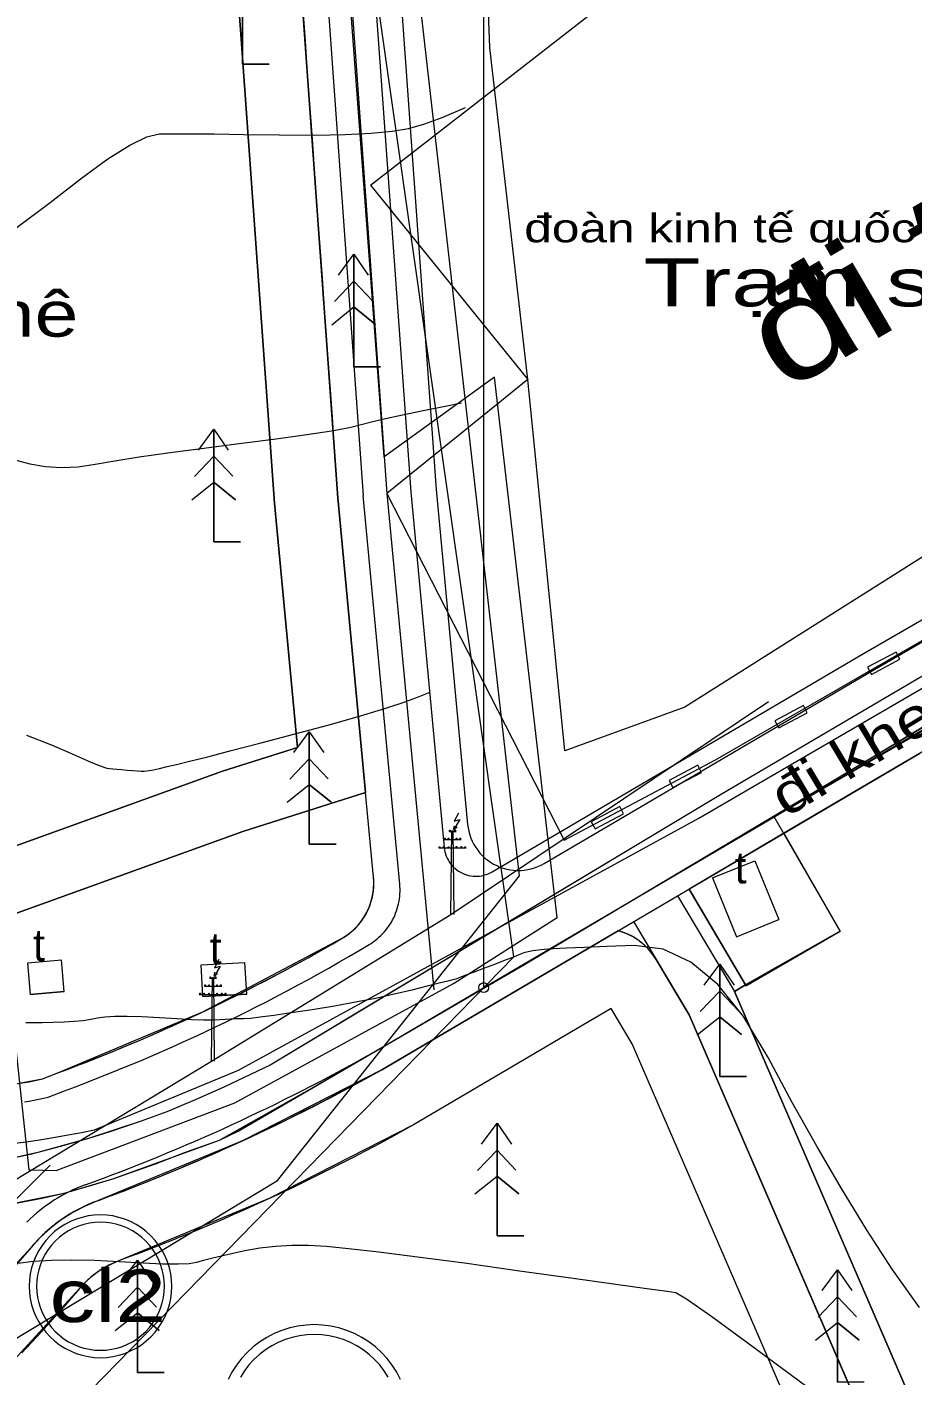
# Model space of a CAD drawing. Header units: metres. Extents: x 532950 to 537618, y 1849954 to 1853119.
# Drawn here: x 536081.7 to 536220.7, y 1851505.5 to 1851717.3 of the extents above; entities that cross this region are included whole.
import ezdxf

# ---------------------------------------------------------------- set-up
doc = ezdxf.new("R2010")
doc.units = ezdxf.units.M
doc.header["$LTSCALE"] = 3.1
doc.header["$PDMODE"] = 32
doc.header["$PDSIZE"] = 1.55
for name, color, linetype, lineweight in [('10', 7, 'Continuous', 13), ('11', 7, 'Continuous', 13), ('16', 7, 'Continuous', 13), ('17', 7, 'Continuous', 13), ('46', 7, 'Continuous', 13), ('48', 7, 'Continuous', 13), ('50', 7, 'Continuous', 13), ('52', 7, 'Continuous', 13), ('53', 7, 'Continuous', 13), ('55', 7, 'Continuous', 13), ('58', 7, 'Continuous', 13), ('60', 7, 'Continuous', 13), ('9', 7, 'Continuous', 13)]:
    doc.layers.add(name, color=color, linetype=linetype, lineweight=lineweight)

msp = doc.modelspace()

# ---------------------------------------------------------------- linework, layer by layer
at = {"layer": '10'}
for points in [[(536074.95, 1851452.49), (536094.18, 1851475.21), (536122.15, 1851467.17), (536163.96, 1851467.95), (536197.01, 1851481.01), (536206.66, 1851488.43), (536176.76, 1851557.57), (536173.47, 1851563.1), (536142.39, 1851544.83), (536119.73, 1851533.26), (536096.21, 1851523.53), (536095.02, 1851523.03), (536093.88, 1851522.44), (536092.79, 1851521.74), (536091.76, 1851520.96), (536090.81, 1851520.08), (536089.93, 1851519.13), (536077.22, 1851505.34)], [(536176.76, 1851557.57), (536173.47, 1851563.1), (536142.39, 1851544.83), (536140.86, 1851543.98), (536139.32, 1851543.13), (536137.78, 1851542.29), (536136.23, 1851541.46), (536134.68, 1851540.64), (536133.13, 1851539.82), (536131.57, 1851539.02), (536130, 1851538.22), (536128.43, 1851537.44), (536126.86, 1851536.66), (536125.28, 1851535.89), (536123.7, 1851535.12), (536122.12, 1851534.37), (536120.53, 1851533.63), (536118.93, 1851532.89), (536117.33, 1851532.17), (536115.73, 1851531.45), (536114.13, 1851530.74), (536112.52, 1851530.04), (536110.9, 1851529.35), (536109.28, 1851528.67), (536107.66, 1851527.99), (536106.04, 1851527.33), (536104.41, 1851526.67), (536102.78, 1851526.03), (536101.14, 1851525.39), (536099.5, 1851524.76), (536097.86, 1851524.14), (536096.21, 1851523.53), (536095.96, 1851523.44), (536095.72, 1851523.34), (536095.47, 1851523.24), (536095.22, 1851523.13), (536094.98, 1851523.02), (536094.74, 1851522.9), (536094.5, 1851522.78), (536094.27, 1851522.65), (536094.03, 1851522.52), (536093.8, 1851522.39), (536093.57, 1851522.25), (536093.34, 1851522.11), (536093.12, 1851521.97), (536092.9, 1851521.82), (536092.68, 1851521.66), (536092.46, 1851521.51), (536092.25, 1851521.35), (536092.04, 1851521.18), (536091.83, 1851521.01), (536091.62, 1851520.84), (536091.42, 1851520.66), (536091.23, 1851520.48), (536091.03, 1851520.3), (536090.84, 1851520.12), (536090.65, 1851519.93), (536090.46, 1851519.73), (536090.28, 1851519.54), (536090.11, 1851519.34), (536089.93, 1851519.13), (536086.97, 1851515.71), (536083.94, 1851512.34), (536080.85, 1851509.04)], [(536122.15, 1851467.17), (536163.96, 1851467.95), (536197.01, 1851481.01), (536206.66, 1851488.43), (536176.76, 1851557.57)]]:
    msp.add_lwpolyline(points, dxfattribs=at)
at = {"layer": '11'}
for points in [[(536122.07, 1851868.99), (536138.22, 1851643.98), (536145.57, 1851566.05)], [(536079.8, 1851541.96), (536081.89, 1851542.24), (536083.98, 1851542.56), (536086.06, 1851542.9), (536088.14, 1851543.27), (536090.21, 1851543.66), (536092.28, 1851544.08), (536114.92, 1851553.42), (536187.23, 1851593.03), (536294.57, 1851655.44)], [(536065.02, 1851518.24), (536085.3, 1851538.52)]]:
    msp.add_lwpolyline(points, dxfattribs=at)
at = {"layer": '16'}
msp.add_line((536153.43, 1851566.46), (536153.43, 1852207.63), dxfattribs=at)
msp.add_lwpolyline([(536111.74, 1851764.98), (536120.53, 1851642.51), (536124.15, 1851604.12), (536112.38, 1851600.39), (536076.24, 1851587.37), (536052.93, 1851588.84), (536028.61, 1851590.38), (536020.09, 1851592.78), (535995.24, 1851599.78), (535977.21, 1851604.08), (535941.73, 1851608.55), (535940.24, 1851729.62)], dxfattribs=at)
msp.add_lwpolyline([(536111.74, 1851764.98), (536120.53, 1851642.51), (536124.15, 1851604.12), (536112.38, 1851600.39), (536076.24, 1851587.37), (536052.93, 1851588.84), (536028.61, 1851590.38), (536020.09, 1851592.78), (535995.24, 1851599.78), (535977.21, 1851604.08), (535941.73, 1851608.55), (535940.24, 1851729.62)], dxfattribs=at)
msp.add_point((536153.43, 1851566.4), dxfattribs=at)
at = {"layer": '17'}
for points in [[(535930.23, 1851730.54), (535931.84, 1851599.72), (535975.42, 1851594.23), (535992.73, 1851590.1), (536017.38, 1851583.15), (536026.92, 1851580.47), (536052.3, 1851578.86), (536077.68, 1851577.26), (536115.59, 1851590.92), (536134.86, 1851597.03), (536130.5, 1851643.34), (536121.71, 1851765.7)], [(535940.24, 1851729.62), (535941.73, 1851608.55), (535977.21, 1851604.08), (535995.24, 1851599.78), (536020.09, 1851592.78), (536028.61, 1851590.38), (536052.93, 1851588.84), (536076.24, 1851587.37), (536112.38, 1851600.39), (536124.15, 1851604.12), (536120.53, 1851642.51), (536111.74, 1851764.98)], [(536218.93, 1851485.25), (536185.69, 1851562.13), (536180.53, 1851570.79), (536180.06, 1851571.51), (536179.54, 1851572.18), (536178.95, 1851572.81), (536178.32, 1851573.38), (536177.64, 1851573.9), (536176.91, 1851574.35), (536176.15, 1851574.75), (536175.36, 1851575.07), (536174.55, 1851575.33), (536137.41, 1851553.5), (536115.5, 1851542.32), (536092.76, 1851532.92), (536090.78, 1851532.09), (536088.87, 1851531.09), (536087.05, 1851529.93), (536085.34, 1851528.62), (536083.75, 1851527.17), (536082.29, 1851525.59), (536070.17, 1851512.43)], [(536074.95, 1851452.49), (536094.18, 1851475.21), (536122.15, 1851467.17), (536163.96, 1851467.95), (536197.01, 1851481.01), (536206.66, 1851488.43), (536176.76, 1851557.57), (536173.47, 1851563.1), (536142.39, 1851544.83), (536119.73, 1851533.26), (536096.21, 1851523.53), (536095.02, 1851523.03), (536093.88, 1851522.44), (536092.79, 1851521.74), (536091.76, 1851520.96), (536090.81, 1851520.08), (536089.93, 1851519.13), (536077.22, 1851505.34)]]:
    msp.add_lwpolyline(points, dxfattribs=at)
at = {"layer": '46'}
msp.add_lwpolyline([(536192.82, 1851565.78), (536194.54, 1851566.81), (536209.46, 1851575.27), (536199.09, 1851593.22), (536287.47, 1851644.48), (536316.31, 1851603.6), (536258.16, 1851573.68), (536246.11, 1851557.63), (536240.06, 1851535.23), (536234.27, 1851502.79), (536224.97, 1851491.44)], close=True, dxfattribs=at)
at = {"layer": '48'}
msp.add_lwpolyline([(535864.1, 1851423.04), (536000.85, 1851463.59), (536121.01, 1851536.11), (536159.04, 1851583.93), (536135.62, 1851789.72), (535515.37, 1851926.72)], dxfattribs=at)
at = {"layer": '50'}
msp.add_lwpolyline([(536079, 1851551.11), (536084.09, 1851552.08), (536086.51, 1851552.99), (536109.31, 1851562.61), (536131.2, 1851574.15), (536131.93, 1851574.62), (536132.62, 1851575.15), (536133.26, 1851575.74), (536133.84, 1851576.38), (536134.37, 1851577.07), (536134.83, 1851577.8), (536135.23, 1851578.57), (536135.56, 1851579.38), (536135.82, 1851580.21), (536136.01, 1851581.05), (536136.12, 1851581.91), (536136.16, 1851582.78), (536136.15, 1851583.25), (536136.12, 1851583.72), (536134.86, 1851597.03), (536115.59, 1851590.92), (536077.68, 1851577.26)], dxfattribs=at)
msp.add_lwpolyline([(536200.59, 1851590.63), (536185.69, 1851581.88), (536194.54, 1851566.81), (536194.61, 1851566.69), (536209.46, 1851575.27)], close=True, dxfattribs=at)
at = {"layer": '52'}
for p, q in [((536125.81, 1851869.26), (536141.96, 1851644.29)), ((536125.48, 1851769.03), (536134.48, 1851643.67))]:
    msp.add_line(p, q, dxfattribs=at)
for points in [[(536141.96, 1851644.29), (536147.23, 1851588.41), (536147.27, 1851588.06), (536147.34, 1851587.72), (536147.43, 1851587.39), (536147.54, 1851587.06), (536147.68, 1851586.75), (536147.84, 1851586.44), (536148.02, 1851586.14), (536148.22, 1851585.86), (536148.44, 1851585.59), (536148.67, 1851585.34), (536148.93, 1851585.1), (536149.19, 1851584.88), (536149.48, 1851584.68), (536149.77, 1851584.51), (536150.08, 1851584.35), (536150.4, 1851584.21), (536150.73, 1851584.1), (536151.06, 1851584.01), (536151.4, 1851583.94), (536151.75, 1851583.9), (536152.09, 1851583.88), (536152.44, 1851583.88), (536152.78, 1851583.91), (536153.12, 1851583.96), (536153.46, 1851584.04), (536153.79, 1851584.14), (536154.12, 1851584.26), (536154.43, 1851584.4), (536154.74, 1851584.57), (536212.84, 1851618.72), (536290.09, 1851663.31)], [(536135.91, 1851556.1), (536220.39, 1851605.75), (536297.59, 1851650.32)], [(536102.85, 1851556.37), (536104.53, 1851557.11), (536106.2, 1851557.86), (536107.86, 1851558.62), (536109.53, 1851559.39), (536111.18, 1851560.18), (536112.84, 1851560.97), (536114.48, 1851561.77), (536116.13, 1851562.59), (536117.76, 1851563.41), (536119.39, 1851564.24), (536121.02, 1851565.09), (536122.64, 1851565.94), (536124.26, 1851566.81), (536125.87, 1851567.68), (536127.47, 1851568.57), (536129.07, 1851569.46), (536130.66, 1851570.37), (536132.25, 1851571.29), (536133.83, 1851572.21), (536135.41, 1851573.15), (536135.74, 1851573.35), (536136.06, 1851573.57), (536136.37, 1851573.8), (536136.68, 1851574.04), (536136.97, 1851574.3), (536137.25, 1851574.56), (536137.53, 1851574.84), (536137.79, 1851575.13), (536138.04, 1851575.42), (536138.28, 1851575.73), (536138.5, 1851576.04), (536138.72, 1851576.37), (536138.92, 1851576.7), (536139.11, 1851577.04), (536139.28, 1851577.38), (536139.45, 1851577.74), (536139.59, 1851578.1), (536139.73, 1851578.46), (536139.85, 1851578.83), (536139.95, 1851579.2), (536140.04, 1851579.58), (536140.12, 1851579.96), (536140.18, 1851580.34), (536140.23, 1851580.73), (536140.26, 1851581.12), (536140.28, 1851581.51), (536140.28, 1851581.89), (536140.26, 1851582.28), (536140.23, 1851582.67), (536134.48, 1851643.67)], [(536183.88, 1851580.81), (536192.82, 1851565.78), (536231.55, 1851476.22)], [(536176.98, 1851576.76), (536185.69, 1851562.13), (536224.21, 1851473.05)], [(536081.27, 1851548.44), (536082.02, 1851548.57), (536082.76, 1851548.72), (536083.5, 1851548.87), (536084.23, 1851549.03), (536084.97, 1851549.21), (536087.56, 1851550.18), (536089.28, 1851550.83), (536090.99, 1851551.48), (536092.69, 1851552.15), (536094.4, 1851552.83), (536096.1, 1851553.51), (536097.79, 1851554.21), (536099.48, 1851554.92), (536101.17, 1851555.64), (536102.85, 1851556.37)]]:
    msp.add_lwpolyline(points, dxfattribs=at)
for centre, radius, start, end in [((535986.33, 1851822.48), 305.5, 289.9939, 299.3173), ((536099.33, 1851511.9), 25, 109.9939, 135)]:
    msp.add_arc(centre, radius, start, end, dxfattribs=at)
at = {"layer": '53'}
for p, q in [((536129.8, 1851869.55), (536145.94, 1851644.62)), ((536121.71, 1851765.7), (536130.5, 1851643.34)), ((536194.54, 1851566.81), (536185.69, 1851581.88)), ((536084.09, 1851552.08), (536086.51, 1851552.99))]:
    msp.add_line(p, q, dxfattribs=at)
for points in [[(536145.94, 1851644.62), (536150.9, 1851592.04), (536150.97, 1851591.49), (536151.08, 1851590.95), (536151.23, 1851590.41), (536151.41, 1851589.89), (536151.63, 1851589.38), (536151.88, 1851588.89), (536152.17, 1851588.42), (536152.49, 1851587.96), (536152.84, 1851587.53), (536153.21, 1851587.13), (536153.62, 1851586.75), (536154.05, 1851586.4), (536154.5, 1851586.09), (536154.98, 1851585.8), (536155.47, 1851585.55), (536155.98, 1851585.33), (536156.5, 1851585.15), (536157.04, 1851585), (536157.58, 1851584.9), (536158.13, 1851584.83), (536158.68, 1851584.79), (536159.24, 1851584.8), (536159.79, 1851584.85), (536160.34, 1851584.93), (536160.88, 1851585.05), (536161.41, 1851585.21), (536161.93, 1851585.4), (536162.43, 1851585.63), (536162.92, 1851585.89), (536214.35, 1851616.12), (536291.59, 1851660.72)], [(536137.41, 1851553.5), (536221.9, 1851603.16), (536299.09, 1851647.73)], [(536131.2, 1851574.15), (536131.51, 1851574.33), (536131.81, 1851574.53), (536132.1, 1851574.74), (536132.39, 1851574.96), (536132.66, 1851575.19), (536132.93, 1851575.42), (536133.19, 1851575.67), (536133.44, 1851575.93), (536133.69, 1851576.2), (536133.92, 1851576.47), (536134.14, 1851576.75), (536134.35, 1851577.04), (536134.55, 1851577.34), (536134.74, 1851577.65), (536134.92, 1851577.96), (536135.09, 1851578.28), (536135.24, 1851578.6), (536135.39, 1851578.93), (536135.52, 1851579.26), (536135.64, 1851579.6), (536135.75, 1851579.95), (536135.85, 1851580.29), (536135.93, 1851580.64), (536136, 1851580.99), (536136.06, 1851581.35), (536136.1, 1851581.71), (536136.14, 1851582.06), (536136.15, 1851582.42), (536136.16, 1851582.78), (536136.16, 1851582.81), (536136.16, 1851582.85), (536136.16, 1851582.88), (536136.16, 1851582.91), (536136.16, 1851582.94), (536136.16, 1851582.98), (536136.16, 1851583.01), (536136.16, 1851583.04), (536136.16, 1851583.07), (536136.16, 1851583.11), (536136.15, 1851583.14), (536136.15, 1851583.17), (536136.15, 1851583.2), (536136.15, 1851583.24), (536136.15, 1851583.27), (536136.15, 1851583.3), (536136.15, 1851583.33), (536136.14, 1851583.37), (536136.14, 1851583.4), (536136.14, 1851583.43), (536136.14, 1851583.46), (536136.14, 1851583.49), (536136.13, 1851583.53), (536136.13, 1851583.56), (536136.13, 1851583.59), (536136.13, 1851583.62), (536136.12, 1851583.66), (536136.12, 1851583.69), (536136.12, 1851583.72), (536134.86, 1851597.03), (536115.59, 1851590.92), (536077.68, 1851577.26)], [(536185.69, 1851562.13), (536180.53, 1851570.79), (536180.39, 1851571.02), (536180.25, 1851571.24), (536180.1, 1851571.46), (536179.94, 1851571.67), (536179.78, 1851571.88), (536179.61, 1851572.09), (536179.44, 1851572.29), (536179.26, 1851572.49), (536179.08, 1851572.68), (536178.89, 1851572.87), (536178.7, 1851573.05), (536178.5, 1851573.23), (536178.3, 1851573.4), (536178.09, 1851573.56), (536177.88, 1851573.72), (536177.66, 1851573.88), (536177.44, 1851574.03), (536177.22, 1851574.17), (536176.99, 1851574.31), (536176.76, 1851574.44), (536176.53, 1851574.56), (536176.29, 1851574.68), (536176.05, 1851574.8), (536175.8, 1851574.9), (536175.56, 1851575), (536175.31, 1851575.09), (536175.06, 1851575.18), (536174.8, 1851575.26), (536174.55, 1851575.33), (536137.41, 1851553.5), (536135.93, 1851552.68), (536134.44, 1851551.86), (536132.95, 1851551.05), (536131.45, 1851550.24), (536129.95, 1851549.45), (536128.45, 1851548.66), (536126.94, 1851547.89), (536125.43, 1851547.12), (536123.91, 1851546.36), (536122.39, 1851545.6), (536120.87, 1851544.86), (536119.34, 1851544.12), (536117.8, 1851543.39), (536116.27, 1851542.68), (536114.73, 1851541.97), (536113.18, 1851541.26), (536111.63, 1851540.57), (536110.08, 1851539.88), (536108.52, 1851539.21), (536106.96, 1851538.54), (536105.4, 1851537.88), (536103.83, 1851537.23), (536102.26, 1851536.59), (536100.69, 1851535.95), (536099.11, 1851535.33), (536097.53, 1851534.71), (536095.94, 1851534.11), (536094.35, 1851533.51), (536092.76, 1851532.92), (536092.35, 1851532.76), (536091.93, 1851532.6), (536091.52, 1851532.42), (536091.11, 1851532.24), (536090.71, 1851532.06), (536090.31, 1851531.86), (536089.91, 1851531.66), (536089.52, 1851531.45), (536089.13, 1851531.24), (536088.74, 1851531.02), (536088.36, 1851530.79), (536087.98, 1851530.55), (536087.6, 1851530.31), (536087.23, 1851530.06), (536086.87, 1851529.8), (536086.51, 1851529.54), (536086.15, 1851529.27), (536085.8, 1851529), (536085.46, 1851528.72), (536085.12, 1851528.43), (536084.78, 1851528.14), (536084.45, 1851527.84), (536084.12, 1851527.53), (536083.8, 1851527.22), (536083.49, 1851526.91), (536083.18, 1851526.59), (536082.88, 1851526.26), (536082.58, 1851525.93), (536082.29, 1851525.59), (536079.47, 1851522.32)], [(536081.29, 1851551.49), (536081.99, 1851551.62), (536082.69, 1851551.77), (536083.39, 1851551.92), (536084.09, 1851552.08), (536086.51, 1851552.99), (536088.11, 1851553.59), (536089.7, 1851554.2), (536091.29, 1851554.82), (536092.88, 1851555.45), (536094.46, 1851556.09), (536096.04, 1851556.73), (536097.62, 1851557.39), (536099.19, 1851558.06), (536100.76, 1851558.73), (536102.32, 1851559.41), (536103.88, 1851560.11), (536105.44, 1851560.81), (536106.99, 1851561.52), (536108.54, 1851562.24), (536110.08, 1851562.97), (536111.62, 1851563.71), (536113.15, 1851564.46), (536114.68, 1851565.22), (536116.21, 1851565.99), (536117.73, 1851566.76), (536119.25, 1851567.55), (536120.76, 1851568.34), (536122.26, 1851569.14), (536123.77, 1851569.95), (536125.26, 1851570.78), (536126.76, 1851571.6), (536128.24, 1851572.44), (536129.72, 1851573.29), (536131.2, 1851574.15)], [(536071, 1851424.08), (536083.26, 1851446.82), (536097.63, 1851463.82), (536120.83, 1851457.14), (536165.95, 1851457.99), (536201.99, 1851472.22), (536218.93, 1851485.25), (536185.69, 1851562.13)]]:
    msp.add_lwpolyline(points, dxfattribs=at)
for points in [[(536258.16, 1851573.68), (536316.31, 1851603.6), (536289.21, 1851642.02), (536221.9, 1851603.16), (536200.59, 1851590.63), (536209.46, 1851575.27), (536194.54, 1851566.81), (536192.82, 1851565.78), (536224.97, 1851491.44), (536234.27, 1851502.79), (536240.06, 1851535.23), (536246.11, 1851557.63)], [(536200.59, 1851590.63), (536185.69, 1851581.88), (536194.54, 1851566.81), (536209.46, 1851575.27)]]:
    msp.add_lwpolyline(points, close=True, dxfattribs=at)
for centre, radius, start, end in [((536126.16, 1851582.78), 10, 300.2585, 5.3854), ((535986.33, 1851822.48), 287.5, 290.3925, 300.2585), ((535986.33, 1851822.48), 308.5, 290.1826, 299.3228), ((536070.24, 1851610.73), 60.26, 263.5853, 283.2811), ((536101.39, 1851509.45), 25, 110.1826, 139.8069), ((535923.6, 1851659.66), 207.75, 285.2579, 319.8069)]:
    msp.add_arc(centre, radius, start, end, dxfattribs=at)
at = {"layer": '55'}
for p, q in [((536135.64, 1851692.42), (536198.48, 1851741.37)), ((536115.52, 1851729.09), (536115.52, 1851711.42)), ((536115.52, 1851711.42), (536119.72, 1851711.42)), ((536133.02, 1851681.59), (536133.02, 1851663.92)), ((536129.96, 1851674.15), (536133.02, 1851677.35)), ((536136, 1851674.21), (536133.02, 1851677.35)), ((536129.54, 1851670.52), (536133.02, 1851673.3)), ((536136.43, 1851670.53), (536133.02, 1851673.3)), ((536133.02, 1851663.92), (536137.22, 1851663.92)), ((536111.02, 1851654.09), (536111.02, 1851636.42)), ((536107.96, 1851646.65), (536111.02, 1851649.85)), ((536114, 1851646.71), (536111.02, 1851649.85)), ((536107.54, 1851643.02), (536111.02, 1851645.8)), ((536114.43, 1851643.03), (536111.02, 1851645.8)), ((536189.83, 1851602.15), (536257.82, 1851641.44)), ((536111.02, 1851636.42), (536115.22, 1851636.42)), ((536148.27, 1851577.86), (536198.19, 1851611.32)), ((536126.02, 1851606.59), (536126.02, 1851588.92)), ((536122.96, 1851599.15), (536126.02, 1851602.35)), ((536129, 1851599.21), (536126.02, 1851602.35)), ((536166.06, 1851589.56), (536189.83, 1851602.15)), ((536166.06, 1851589.56), (536189.83, 1851602.15)), ((536122.54, 1851595.52), (536126.02, 1851598.3)), ((536129.43, 1851595.53), (536126.02, 1851598.3)), ((536148.69, 1851591.22), (536148.84, 1851591.83)), ((536147.19, 1851589.66), (536149.9, 1851589.66)), ((536148, 1851590.91), (536149.08, 1851590.91)), ((536126.02, 1851588.92), (536130.22, 1851588.92)), ((536146.37, 1851588.33), (536150.65, 1851588.33)), ((536189.36, 1851583.62), (536196.05, 1851586.33)), ((536189.36, 1851583.62), (536196.05, 1851586.33)), ((536196.05, 1851586.33), (536199.81, 1851577.07)), ((536189.36, 1851583.62), (536193.13, 1851574.35)), ((536110.63, 1851554.83), (536148.27, 1851577.86)), ((536193.13, 1851574.35), (536199.81, 1851577.07)), ((536081.77, 1851570.29), (536087.08, 1851570.74)), ((536082.2, 1851565.31), (536081.77, 1851570.29)), ((536087.51, 1851565.76), (536087.08, 1851570.74)), ((536109.01, 1851569.99), (536115.91, 1851570.36)), ((536109.28, 1851564.99), (536109.01, 1851569.99)), ((536116.18, 1851565.37), (536115.91, 1851570.36)), ((536190.52, 1851570.09), (536190.52, 1851552.42)), ((536110.36, 1851567.89), (536111.44, 1851567.89)), ((536111.05, 1851568.2), (536111.2, 1851568.81)), ((536087.51, 1851565.76), (536082.2, 1851565.31)), ((536082.2, 1851565.31), (536087.51, 1851565.76)), ((536109.55, 1851566.64), (536112.26, 1851566.64)), ((536187.46, 1851562.65), (536190.52, 1851565.85)), ((536193.5, 1851562.71), (536190.52, 1851565.85)), ((536108.73, 1851565.31), (536113.01, 1851565.31)), ((536116.18, 1851565.37), (536109.28, 1851564.99)), ((536109.28, 1851564.99), (536116.18, 1851565.37)), ((536187.04, 1851559.02), (536190.52, 1851561.8)), ((536193.93, 1851559.03), (536190.52, 1851561.8)), ((536061.7, 1851525.26), (536110.63, 1851554.83)), ((536061.7, 1851525.26), (536110.63, 1851554.83)), ((536190.52, 1851552.42), (536194.72, 1851552.42)), ((536155.52, 1851545.09), (536155.52, 1851527.42)), ((536152.46, 1851537.65), (536155.52, 1851540.85)), ((536158.5, 1851537.71), (536155.52, 1851540.85)), ((536152.04, 1851534.02), (536155.52, 1851536.8)), ((536158.93, 1851534.03), (536155.52, 1851536.8)), ((536155.52, 1851527.42), (536159.72, 1851527.42)), ((536099.02, 1851523.59), (536099.02, 1851505.92)), ((536209.02, 1851522.09), (536209.02, 1851504.42)), ((536095.96, 1851516.15), (536099.02, 1851519.35)), ((536102, 1851516.21), (536099.02, 1851519.35)), ((536205.96, 1851514.65), (536209.02, 1851517.85)), ((536212, 1851514.71), (536209.02, 1851517.85)), ((536095.54, 1851512.52), (536099.02, 1851515.3)), ((536102.43, 1851512.53), (536099.02, 1851515.3)), ((536205.54, 1851511.02), (536209.02, 1851513.8)), ((536212.43, 1851511.03), (536209.02, 1851513.8)), ((536099.02, 1851505.92), (536103.22, 1851505.92))]:
    msp.add_line(p, q, dxfattribs=at)
for points in [[(534435.03, 1852302.36), (534325.72, 1852049.19), (534353.84, 1851932.14), (534451.76, 1851760.49), (534494.46, 1851609.32), (534521.83, 1851454.43), (534874.06, 1851297.73), (534980.01, 1851227.29), (535025.25, 1851130.42), (535137.96, 1851046.53), (535351.9, 1851022.3), (535580.64, 1851242.44), (535635.18, 1851288.02), (535713.41, 1851370.26), (536002.4, 1851411.83), (536158.14, 1851571.22), (536125.75, 1851798.92), (536134.25, 1851845.92), (534499.31, 1852312.5)], [(536214.35, 1851615.6), (536218.84, 1851617.98), (536218.25, 1851619.11), (536213.75, 1851616.73)], [(536183.15, 1851597.81), (536187.64, 1851600.19), (536187.05, 1851601.32), (536182.55, 1851598.93)], [(536170.92, 1851591.33), (536175.41, 1851593.71), (536174.81, 1851594.83), (536170.32, 1851592.45)], [(536147.26, 1851589.66), (536147.26, 1851589.86), (536147.35, 1851589.86), (536147.35, 1851589.66)], [(536147.85, 1851589.66), (536147.85, 1851589.86), (536147.94, 1851589.86), (536147.94, 1851589.66)], [(536148.07, 1851590.92), (536148.07, 1851591.12), (536148.16, 1851591.12), (536148.16, 1851590.92)], [(536148.9, 1851590.92), (536148.9, 1851591.12), (536148.99, 1851591.12), (536148.99, 1851590.92)], [(536149.11, 1851589.67), (536149.11, 1851589.87), (536149.2, 1851589.87), (536149.2, 1851589.67)], [(536149.7, 1851589.66), (536149.7, 1851589.86), (536149.79, 1851589.86), (536149.79, 1851589.66)], [(536146.45, 1851588.33), (536146.45, 1851588.53), (536146.54, 1851588.53), (536146.54, 1851588.33)], [(536147.04, 1851588.33), (536147.04, 1851588.53), (536147.13, 1851588.53), (536147.13, 1851588.33)], [(536147.85, 1851588.33), (536147.85, 1851588.53), (536147.94, 1851588.53), (536147.94, 1851588.33)], [(536149.11, 1851588.34), (536149.11, 1851588.54), (536149.2, 1851588.54), (536149.2, 1851588.34)], [(536149.87, 1851588.34), (536149.87, 1851588.54), (536149.96, 1851588.54), (536149.96, 1851588.34)], [(536150.46, 1851588.33), (536150.46, 1851588.53), (536150.55, 1851588.53), (536150.55, 1851588.33)], [(536110.43, 1851567.9), (536110.43, 1851568.1), (536110.51, 1851568.1), (536110.51, 1851567.9)], [(536111.26, 1851567.9), (536111.26, 1851568.1), (536111.35, 1851568.1), (536111.35, 1851567.9)], [(536109.62, 1851566.64), (536109.62, 1851566.84), (536109.71, 1851566.84), (536109.71, 1851566.64)], [(536110.21, 1851566.64), (536110.21, 1851566.84), (536110.3, 1851566.84), (536110.3, 1851566.64)], [(536111.47, 1851566.65), (536111.47, 1851566.85), (536111.56, 1851566.85), (536111.56, 1851566.65)], [(536112.06, 1851566.64), (536112.06, 1851566.84), (536112.15, 1851566.84), (536112.15, 1851566.64)], [(536108.81, 1851565.3), (536108.81, 1851565.5), (536108.9, 1851565.5), (536108.9, 1851565.3)], [(536109.4, 1851565.3), (536109.4, 1851565.5), (536109.49, 1851565.5), (536109.49, 1851565.3)], [(536110.21, 1851565.3), (536110.21, 1851565.5), (536110.3, 1851565.5), (536110.3, 1851565.3)], [(536111.47, 1851565.32), (536111.47, 1851565.52), (536111.56, 1851565.52), (536111.56, 1851565.32)], [(536112.23, 1851565.32), (536112.23, 1851565.52), (536112.32, 1851565.52), (536112.32, 1851565.32)], [(536112.82, 1851565.3), (536112.82, 1851565.5), (536112.91, 1851565.5), (536112.91, 1851565.3)]]:
    msp.add_lwpolyline(points, close=True, dxfattribs=at)
for points in [[(535877.2, 1851724.59), (535887.39, 1851676.29), (535914.21, 1851674.05), (535910.47, 1851610.95), (535931.84, 1851599.72), (535919.24, 1851564.13), (535956.7, 1851560.01), (535985.65, 1851554.89), (535992.73, 1851590.1), (536026.92, 1851580.47), (536077.68, 1851577.26), (536081.95, 1851537.78), (536086.26, 1851537.67), (536114.33, 1851548.28), (536148.69, 1851567.03), (536164.97, 1851577.43), (536155.14, 1851662.3), (536137.78, 1851649.77), (536130.3, 1851750.32)], [(536119.72, 1851711.42), (536115.52, 1851711.42), (536115.52, 1851729.09)], [(536102.43, 1851700.48), (536104.44, 1851700.51), (536107.32, 1851700.51), (536111.09, 1851700.48), (536115.74, 1851700.42), (536121.26, 1851700.33), (536126.85, 1851700.29), (536131.68, 1851700.37), (536135.75, 1851700.58), (536139.06, 1851700.9), (536141.62, 1851701.34), (536144.03, 1851702.03), (536146.9, 1851703.07), (536150.22, 1851704.47), (536150.55, 1851704.62)], [(536079.93, 1851685.67), (536085.3, 1851689.7), (536090.21, 1851693.55), (536094.38, 1851696.56), (536097.8, 1851698.71), (536100.49, 1851700.02), (536102.43, 1851700.48)], [(536135.64, 1851692.42), (536160.35, 1851661.89), (536138.22, 1851643.98), (536166.06, 1851589.56)], [(536130.59, 1851678.3), (536133.02, 1851681.59), (536135.29, 1851678.3)], [(536130.59, 1851678.3), (536133.02, 1851681.59), (536135.29, 1851678.3)], [(536137.22, 1851663.92), (536133.02, 1851663.92), (536133.02, 1851681.59)], [(536129.96, 1851674.15), (536133.02, 1851677.35), (536136, 1851674.21)], [(536129.54, 1851670.52), (536133.02, 1851673.3), (536136.43, 1851670.53)], [(536079.74, 1851649.32), (536082.12, 1851648.65), (536084.57, 1851648.23), (536087.1, 1851648.09), (536089.71, 1851648.21), (536092.39, 1851648.59), (536095.47, 1851649.14), (536099.27, 1851649.74), (536103.79, 1851650.39), (536109.03, 1851651.09), (536115, 1851651.85), (536120.82, 1851652.59), (536125.65, 1851653.26), (536129.49, 1851653.86), (536132.34, 1851654.38), (536134.19, 1851654.83), (536135.82, 1851655.27), (536137.98, 1851655.79), (536140.66, 1851656.38), (536143.89, 1851657.05), (536147.64, 1851657.79), (536149.96, 1851658.25)], [(536108.59, 1851650.8), (536111.02, 1851654.09), (536113.29, 1851650.8)], [(536108.59, 1851650.8), (536111.02, 1851654.09), (536113.29, 1851650.8)], [(536115.22, 1851636.42), (536111.02, 1851636.42), (536111.02, 1851654.09)], [(536283.65, 1851643.95), (536280.45, 1851648.66), (536258.82, 1851635.73), (536229.13, 1851619.27), (536190.88, 1851596.82), (536169.42, 1851583.95), (536132.91, 1851562.05), (536119.86, 1851554.22), (536112.69, 1851550.81), (536108.35, 1851548.9), (536103.64, 1851546.89), (536099.62, 1851545.43), (536091.33, 1851542.69), (536083.36, 1851540.49), (536078.95, 1851539.5), (536047.3, 1851541.07), (536011.38, 1851546.44), (535964.77, 1851554.49), (535918.94, 1851562.41), (535875.54, 1851569.86), (535872.41, 1851570.38), (535846.83, 1851574.57)], [(536107.96, 1851646.65), (536111.02, 1851649.85), (536114, 1851646.71)], [(536107.54, 1851643.02), (536111.02, 1851645.8), (536114.43, 1851643.03)], [(536199.02, 1851593.34), (536231.98, 1851613.04), (536264.93, 1851632.73), (536283.65, 1851643.95)], [(536041.3, 1851534.62), (536075.12, 1851531.66), (536084.02, 1851533.35), (536087.52, 1851534.09), (536091.5, 1851535.25), (536095.17, 1851536.38), (536101.86, 1851538.73), (536106.55, 1851540.54), (536111.92, 1851542.43), (536114.82, 1851543.84), (536159.71, 1851569.95), (536261.78, 1851630.69)], [(536229.13, 1851619.27), (536190.88, 1851596.82), (536119.86, 1851554.22), (536112.69, 1851550.81), (536108.35, 1851548.9), (536103.64, 1851546.89), (536099.62, 1851545.43), (536094.67, 1851543.75), (536091.33, 1851542.69), (536086.92, 1851541.46), (536082.17, 1851540.17), (536078.95, 1851539.5), (536047.3, 1851541.07)], [(536088.31, 1851603.35), (536090.17, 1851602.49), (536091.69, 1851601.82), (536092.87, 1851601.32), (536093.72, 1851601.01), (536094.22, 1851600.87), (536094.62, 1851600.82), (536095.14, 1851600.77), (536095.77, 1851600.7), (536096.52, 1851600.63), (536097.38, 1851600.56), (536098.24, 1851600.49), (536098.98, 1851600.44), (536099.59, 1851600.41), (536100.07, 1851600.41), (536100.42, 1851600.42), (536100.85, 1851600.49), (536101.53, 1851600.62), (536102.48, 1851600.83), (536103.7, 1851601.1), (536105.17, 1851601.45), (536107.19, 1851601.95), (536110.05, 1851602.67), (536113.73, 1851603.62), (536118.24, 1851604.79), (536123.58, 1851606.19), (536128.95, 1851607.63), (536133.55, 1851608.91), (536137.38, 1851610.06), (536140.45, 1851611.05), (536142.75, 1851611.9), (536144.58, 1851612.63), (536144.99, 1851612.78)], [(536199.79, 1851607.19), (536204.28, 1851609.57), (536203.68, 1851610.69), (536199.19, 1851608.31), (536199.78, 1851607.18)], [(536081.59, 1851606.06), (536085.62, 1851604.5), (536088.31, 1851603.35)], [(536123.59, 1851603.3), (536126.02, 1851606.59), (536128.29, 1851603.3)], [(536123.59, 1851603.3), (536126.02, 1851606.59), (536128.29, 1851603.3)], [(536130.22, 1851588.92), (536126.02, 1851588.92), (536126.02, 1851606.59)], [(536122.96, 1851599.15), (536126.02, 1851602.35), (536129, 1851599.21)], [(536122.54, 1851595.52), (536126.02, 1851598.3), (536129.43, 1851595.53)], [(535859.32, 1851565.39), (535887.31, 1851560.73), (535898.45, 1851558.87), (535930.81, 1851553.48), (535943.31, 1851551.4), (535992.3, 1851543.01), (536041.3, 1851534.62), (536075.12, 1851531.66), (536087.52, 1851534.09), (536095.17, 1851536.38), (536111.92, 1851542.43), (536126.04, 1851550.37), (536159.71, 1851569.95), (536184.05, 1851584.43), (536199.02, 1851593.34)], [(536149.46, 1851593.82), (536148.78, 1851592.53), (536149.67, 1851592.79), (536148.69, 1851591.19), (536149.25, 1851591.63)], [(536148.27, 1851577.86), (536148.43, 1851591.02), (536148.6, 1851591.02), (536148.71, 1851577.86)], [(536221.91, 1851516.14), (536217.59, 1851522.18), (536213.6, 1851528.4), (536209.66, 1851534.84), (536205.76, 1851541.49), (536201.91, 1851548.35), (536198.1, 1851555.43), (536194.23, 1851561.88), (536190.19, 1851566.86), (536185.98, 1851570.37), (536181.6, 1851572.42), (536177.05, 1851573), (536172.79, 1851572.85), (536169.24, 1851572.71), (536166.42, 1851572.59), (536164.33, 1851572.48), (536162.95, 1851572.39), (536162, 1851572.29), (536161.14, 1851572.17), (536160.39, 1851572.02), (536159.75, 1851571.85), (536159.21, 1851571.65), (536158.59, 1851571.4), (536157.7, 1851571.04), (536156.54, 1851570.59), (536155.11, 1851570.05), (536153.41, 1851569.4), (536151.76, 1851568.78), (536150.48, 1851568.29), (536149.57, 1851567.95), (536149.02, 1851567.74), (536148.83, 1851567.67), (536148.57, 1851567.6), (536147.77, 1851567.4), (536146.43, 1851567.07), (536144.56, 1851566.6), (536142.15, 1851566), (536139.38, 1851565.35), (536136.43, 1851564.71), (536133.29, 1851564.09), (536129.97, 1851563.5), (536126.46, 1851562.92), (536123.15, 1851562.41), (536120.43, 1851562.01), (536118.3, 1851561.73), (536116.76, 1851561.56), (536115.8, 1851561.5), (536115.11, 1851561.49), (536114.39, 1851561.47), (536113.62, 1851561.43), (536112.82, 1851561.39), (536111.97, 1851561.33), (536110.89, 1851561.28), (536109.4, 1851561.3), (536107.5, 1851561.36), (536105.19, 1851561.48), (536102.47, 1851561.65), (536099.73, 1851561.81), (536097.39, 1851561.88), (536095.45, 1851561.87), (536093.9, 1851561.76), (536092.74, 1851561.58), (536091.69, 1851561.37), (536090.47, 1851561.19), (536089.08, 1851561.06), (536087.51, 1851560.96), (536085.76, 1851560.9), (536084.06, 1851560.87), (536082.63, 1851560.85), (536081.46, 1851560.85)], [(536111.82, 1851570.8), (536111.14, 1851569.51), (536112.03, 1851569.77), (536111.05, 1851568.16), (536111.61, 1851568.61)], [(536188.09, 1851566.8), (536190.52, 1851570.09), (536192.79, 1851566.8)], [(536188.09, 1851566.8), (536190.52, 1851570.09), (536192.79, 1851566.8)], [(536194.72, 1851552.42), (536190.52, 1851552.42), (536190.52, 1851570.09)], [(536110.63, 1851554.83), (536110.79, 1851567.99), (536110.96, 1851567.99), (536111.06, 1851554.83)], [(536187.46, 1851562.65), (536190.52, 1851565.85), (536193.5, 1851562.71)], [(536187.04, 1851559.02), (536190.52, 1851561.8), (536193.93, 1851559.03)], [(536153.09, 1851541.8), (536155.52, 1851545.09), (536157.79, 1851541.8)], [(536153.09, 1851541.8), (536155.52, 1851545.09), (536157.79, 1851541.8)], [(536159.72, 1851527.42), (536155.52, 1851527.42), (536155.52, 1851545.09)], [(536152.46, 1851537.65), (536155.52, 1851540.85), (536158.5, 1851537.71)], [(536152.04, 1851534.02), (536155.52, 1851536.8), (536158.93, 1851534.03)], [(536204.21, 1851503.67), (536195.58, 1851510.09), (536189.28, 1851514.7), (536185.29, 1851517.48), (536183.62, 1851518.45), (536182.23, 1851518.64), (536179.08, 1851519.08), (536174.17, 1851519.76), (536167.5, 1851520.7), (536159.06, 1851521.88), (536150.4, 1851523.09), (536143.03, 1851524.07), (536136.95, 1851524.84), (536132.18, 1851525.39), (536128.7, 1851525.72), (536125.92, 1851525.87), (536123.25, 1851525.88), (536120.7, 1851525.74), (536118.25, 1851525.47), (536115.91, 1851525.04), (536113.78, 1851524.58), (536111.95, 1851524.16), (536110.42, 1851523.8), (536109.19, 1851523.48), (536108.27, 1851523.22), (536107.16, 1851523.03), (536105.4, 1851522.95), (536102.97, 1851522.97), (536099.89, 1851523.09), (536096.14, 1851523.31), (536092.25, 1851523.52), (536088.7, 1851523.59), (536085.51, 1851523.54), (536082.68, 1851523.35), (536080.2, 1851523.04)], [(536096.59, 1851520.3), (536099.02, 1851523.59), (536101.29, 1851520.3)], [(536096.59, 1851520.3), (536099.02, 1851523.59), (536101.29, 1851520.3)], [(536103.22, 1851505.92), (536099.02, 1851505.92), (536099.02, 1851523.59)], [(536206.59, 1851518.8), (536209.02, 1851522.09), (536211.29, 1851518.8)], [(536206.59, 1851518.8), (536209.02, 1851522.09), (536211.29, 1851518.8)], [(536213.22, 1851504.42), (536209.02, 1851504.42), (536209.02, 1851522.09)], [(536095.96, 1851516.15), (536099.02, 1851519.35), (536102, 1851516.21)], [(536205.96, 1851514.65), (536209.02, 1851517.85), (536212, 1851514.71)], [(536095.54, 1851512.52), (536099.02, 1851515.3), (536102.43, 1851512.53)], [(536205.54, 1851511.02), (536209.02, 1851513.8), (536212.43, 1851511.03)]]:
    msp.add_lwpolyline(points, dxfattribs=at)
at = {"layer": '58'}
msp.add_lwpolyline([(536125.04, 1851719.29), (536125.35, 1851715.07), (536125.65, 1851710.85), (536125.95, 1851706.63), (536126.26, 1851702.41), (536126.56, 1851698.19), (536126.86, 1851693.97), (536127.16, 1851689.75), (536127.47, 1851685.53), (536127.77, 1851681.32), (536128.07, 1851677.1), (536128.38, 1851672.88), (536128.68, 1851668.66), (536128.98, 1851664.44), (536129.28, 1851660.22), (536129.59, 1851656), (536129.89, 1851651.78), (536130.19, 1851647.56), (536130.5, 1851643.34), (536134.86, 1851597.03), (536115.59, 1851590.92), (536077.68, 1851577.26)], dxfattribs=at)
at = {"layer": '60'}
msp.add_lwpolyline([(535773.25, 1850864.92), (535903.25, 1850946.42), (536051.25, 1851044.92), (536190.75, 1851121.92), (536287.72, 1851186.92), (536315.23, 1851241.52), (536313.75, 1851437.42), (536318.18, 1851600.06), (536316.31, 1851603.6), (536306.57, 1851610.17), (536274.65, 1851667.1), (536240.65, 1851645.6), (536185.03, 1851610.46), (536166.15, 1851603.6), (536160.35, 1851661.89), (536154.38, 1851714.08), (536152.65, 1851759.6), (536153.78, 1851805.57), (536154.15, 1851837.6), (534610.33, 1852284.53)], dxfattribs=at)
at = {"layer": '9'}
for points in [[(536104.42, 1851519.48), (536104.38, 1851520.46), (536104.25, 1851521.43), (536104.04, 1851522.39), (536103.74, 1851523.32), (536103.37, 1851524.22), (536102.92, 1851525.09), (536102.39, 1851525.91), (536101.8, 1851526.69), (536101.14, 1851527.41), (536100.41, 1851528.07), (536099.64, 1851528.67), (536098.81, 1851529.19), (536097.95, 1851529.64), (536097.04, 1851530.02), (536096.11, 1851530.31), (536095.16, 1851530.53), (536094.19, 1851530.65), (536093.21, 1851530.7), (536092.23, 1851530.65), (536091.26, 1851530.53), (536090.31, 1851530.31), (536089.37, 1851530.02), (536088.47, 1851529.64), (536087.6, 1851529.19), (536086.78, 1851528.67), (536086, 1851528.07), (536085.28, 1851527.41), (536084.62, 1851526.69), (536084.02, 1851525.91), (536083.5, 1851525.09), (536083.05, 1851524.22), (536082.67, 1851523.32), (536082.38, 1851522.39), (536082.17, 1851521.43), (536082.04, 1851520.46), (536082, 1851519.48), (536082.04, 1851518.51), (536082.17, 1851517.54), (536082.38, 1851516.58), (536082.67, 1851515.65), (536083.05, 1851514.75), (536083.5, 1851513.88), (536084.02, 1851513.05), (536084.62, 1851512.28), (536085.28, 1851511.56), (536086, 1851510.9), (536086.78, 1851510.3), (536087.6, 1851509.78), (536088.47, 1851509.32), (536089.37, 1851508.95), (536090.31, 1851508.66), (536091.26, 1851508.44), (536092.23, 1851508.32), (536093.21, 1851508.27), (536094.19, 1851508.32), (536095.16, 1851508.44), (536096.11, 1851508.66), (536097.04, 1851508.95), (536097.95, 1851509.32), (536098.81, 1851509.78), (536099.64, 1851510.3), (536100.41, 1851510.9), (536101.14, 1851511.56), (536101.8, 1851512.28), (536102.39, 1851513.05), (536102.92, 1851513.88), (536103.37, 1851514.75), (536103.74, 1851515.65), (536104.04, 1851516.58), (536104.25, 1851517.54), (536104.38, 1851518.51)], [(536103.26, 1851519.48), (536103.22, 1851520.36), (536103.11, 1851521.23), (536102.92, 1851522.09), (536102.65, 1851522.92), (536102.32, 1851523.73), (536101.91, 1851524.51), (536101.44, 1851525.25), (536100.91, 1851525.94), (536100.32, 1851526.59), (536099.67, 1851527.18), (536098.97, 1851527.72), (536098.23, 1851528.19), (536097.46, 1851528.59), (536096.65, 1851528.93), (536095.81, 1851529.19), (536094.95, 1851529.38), (536094.08, 1851529.5), (536093.21, 1851529.54), (536092.33, 1851529.5), (536091.46, 1851529.38), (536090.61, 1851529.19), (536089.77, 1851528.93), (536088.96, 1851528.59), (536088.18, 1851528.19), (536087.44, 1851527.72), (536086.75, 1851527.18), (536086.1, 1851526.59), (536085.51, 1851525.94), (536084.98, 1851525.25), (536084.5, 1851524.51), (536084.1, 1851523.73), (536083.76, 1851522.92), (536083.5, 1851522.09), (536083.31, 1851521.23), (536083.2, 1851520.36), (536083.16, 1851519.48), (536083.2, 1851518.61), (536083.31, 1851517.74), (536083.5, 1851516.88), (536083.76, 1851516.05), (536084.1, 1851515.24), (536084.5, 1851514.46), (536084.98, 1851513.72), (536085.51, 1851513.02), (536086.1, 1851512.38), (536086.75, 1851511.79), (536087.44, 1851511.25), (536088.18, 1851510.78), (536088.96, 1851510.38), (536089.77, 1851510.04), (536090.61, 1851509.78), (536091.46, 1851509.59), (536092.33, 1851509.47), (536093.21, 1851509.43), (536094.08, 1851509.47), (536094.95, 1851509.59), (536095.81, 1851509.78), (536096.65, 1851510.04), (536097.46, 1851510.38), (536098.23, 1851510.78), (536098.97, 1851511.25), (536099.67, 1851511.79), (536100.32, 1851512.38), (536100.91, 1851513.02), (536101.44, 1851513.72), (536101.91, 1851514.46), (536102.32, 1851515.24), (536102.65, 1851516.05), (536102.92, 1851516.88), (536103.11, 1851517.74), (536103.22, 1851518.61)]]:
    msp.add_lwpolyline(points, close=True, dxfattribs=at)
for points in [[(536140.36, 1851504.82), (536139.76, 1851505.98), (536139.05, 1851507.08), (536138.26, 1851508.12), (536137.38, 1851509.08), (536136.42, 1851509.96), (536135.38, 1851510.75), (536134.28, 1851511.45), (536133.13, 1851512.05), (536131.92, 1851512.55), (536130.68, 1851512.95), (536129.41, 1851513.23), (536128.11, 1851513.4), (536126.81, 1851513.46), (536125.51, 1851513.4), (536124.21, 1851513.23), (536122.94, 1851512.95), (536121.7, 1851512.55), (536120.49, 1851512.05), (536119.34, 1851511.45), (536118.24, 1851510.75), (536117.2, 1851509.96), (536116.24, 1851509.08), (536115.36, 1851508.12), (536114.57, 1851507.08), (536113.86, 1851505.98), (536113.26, 1851504.82)], [(536138.42, 1851505.21), (536137.79, 1851506.19), (536137.08, 1851507.12), (536136.29, 1851507.98), (536135.42, 1851508.77), (536134.5, 1851509.48), (536133.51, 1851510.11), (536132.47, 1851510.65), (536131.39, 1851511.1), (536130.28, 1851511.45), (536129.14, 1851511.7), (536127.98, 1851511.86), (536126.81, 1851511.91), (536125.64, 1851511.86), (536124.48, 1851511.7), (536123.34, 1851511.45), (536122.23, 1851511.1), (536121.15, 1851510.65), (536120.11, 1851510.11), (536119.12, 1851509.48), (536118.2, 1851508.77), (536117.33, 1851507.98), (536116.54, 1851507.12), (536115.83, 1851506.19), (536115.2, 1851505.21)]]:
    msp.add_lwpolyline(points, dxfattribs=at)

# ---------------------------------------------------------------- texts
at = {"layer": '16', "width": 1.3}
msp.add_text('đi thị trấn khe sanh', height=16, rotation=30.275, dxfattribs=at).set_placement((536200.5, 1851659.7))
at = {"layer": '55'}
for s, height, width, p in [('đoàn kinh tế quốc phòng 337', 4.482, 1.3, (536159.8, 1851683.46)), ('Trạm sửa chửa tổng hợp', 7.528, 1.45, (536178.55, 1851673.4)), ('Đất trồng cà phê', 7.122, 1.3, (535998.2, 1851668.64))]:
    msp.add_text(s, height=height, dxfattribs=dict(at, width=width)).set_placement(p)
at = {"layer": '55', "width": 1.25}
msp.add_text('đi khe sanh(20km)', height=6.305, rotation=30.944, dxfattribs=at).set_placement((536200.91, 1851593.03))
at = {"layer": '55'}
for p in [(536192.86, 1851582.76), (536082.61, 1851570.58), (536110.37, 1851570.07)]:
    msp.add_text('t', height=5, dxfattribs=at).set_placement(p)
at = {"layer": '9', "width": 1.3}
msp.add_text('cl2', height=8.25, dxfattribs=at).set_placement((536085.19, 1851513.86))

doc.saveas('drawing.dxf')
